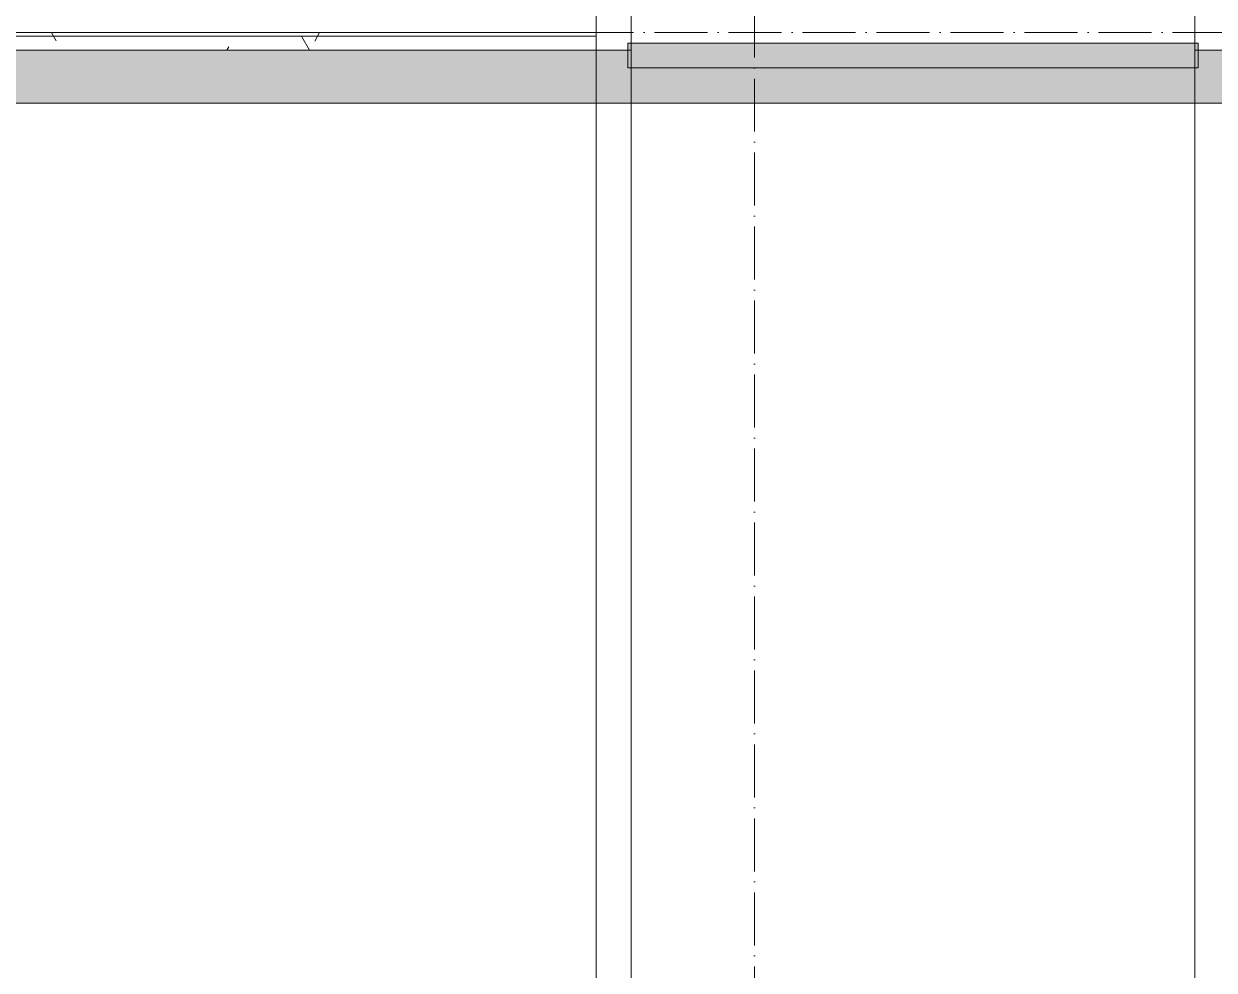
# Model space of a CAD drawing. Header units: millimetres. Extents: x -7075 to 54747, y -13937 to 93540.
# Drawn here: x 35675 to 39055, y 83938 to 86625 of the extents above; entities that cross this region are included whole.
import ezdxf

# ---------------------------------------------------------------- set-up
doc = ezdxf.new("R2010")
doc.units = ezdxf.units.MM
doc.linetypes.add('Grid Line', pattern=[4.2, 3, -0.6, 0, -0.6])
for name, color, linetype, lineweight in [('A-FLOR-MCUT', 3, 'Continuous', 9), ('NET CAT', 3, 'Continuous', 5), ('NET-CAT', 3, 'Continuous', 15), ('NET-THAY', 2, 'Continuous', 9), ('TRUC', 225, 'Continuous', 5)]:
    doc.layers.add(name, color=color, linetype=linetype, lineweight=lineweight)
pattern_1 = [(0, (19236.3, 39800), (812.8, 203.2), [67.056, -542.544, 67.056, -542.544, -3251.2]), (0, (19236.3, 39800), (812.8, 203.2), [-1219.2, 67.056, -1152.144, 67.056, -542.544, -1422.4]), (0, (19236.3, 39800), (812.8, 203.2), [-3048, 67.056, -339.344, 67.056, -948.944]), (120, (19541.1, 39901.6), (-582.3764, 602.30545), [67.056, -542.544, 67.056, -3793.744]), (120, (19541.1, 39901.6), (-582.3764, 602.30545), [-676.656, -542.544, 67.056, -1152.144, -2032]), (120, (19541.1, 39901.6), (-582.3764, 602.30545), [-2438.4, 67.056, -542.544, 67.056, -1355.344]), (120, (19541.1, 39901.6), (-582.3764, 602.30545), [-3115.056, -339.344, 67.056, -948.944]), (240, (19642.7, 40308), (-230.4236, -805.50545), [67.056, -542.544, 67.056, -3793.744]), (240, (19642.7, 40308), (-230.4236, -805.50545), [-676.656, -542.544, 67.056, -1152.144, -2032]), (240, (19642.7, 40308), (-230.4236, -805.50545), [-2438.4, 67.056, -542.544, 67.056, -1355.344]), (240, (19642.7, 40308), (-230.4236, -805.50545), [-3115.056, -339.344, 67.056, -948.944])]

msp = doc.modelspace()

# ---------------------------------------------------------------- hatches: boundary and pattern name
at = {"layer": 'NET CAT'}
h = msp.add_hatch(dxfattribs=at)
h.set_pattern_fill('FP_4', color=10, style=0, pattern_type=2)
h.set_pattern_definition(pattern_1)
h.paths.add_polyline_path([(34749.9, 86590), (37299.9, 86590), (37299.9, 86600), (34749.9, 86600)], flags=0)
h = msp.add_hatch(dxfattribs=at)
h.set_pattern_fill('FP_4', color=10, style=0, pattern_type=2)
h.set_pattern_definition(pattern_1)
h.paths.add_polyline_path([(34749.9, 86550), (37299.9, 86550), (37299.9, 86590), (34749.9, 86590)], flags=0)
at = {"layer": 'NET CAT', "lineweight": 9}
h = msp.add_hatch(color=7, dxfattribs=at)
h.paths.add_polyline_path([(-0.1, 86400), (4399.9, 86400), (4399.9, 86550), (-0.1, 86550)], flags=0)
h.paths.add_polyline_path([(42599.9, 86400), (42599.9, 86550), (38999.9, 86550), (38999.9, 86400), (42299.9, 86400)], flags=0)
h.paths.add_polyline_path([(9649.9, 86400), (11599.9, 86400), (11599.9, 86550), (9649.9, 86550)], flags=0)
h.paths.add_polyline_path([(36906.2, 86400), (37399.9, 86400), (37399.9, 86550), (34649.9, 86550), (34649.9, 86400)], flags=0)
h.paths.add_polyline_path([(31299.9, 86400), (33004.9, 86400), (33004.9, 86550), (30999.9, 86550), (30999.9, 86400)], flags=0)
at = {"layer": 'NET-THAY'}
for points in [[(37390, 86500), (39009.7, 86500), (39009.7, 86570), (37390, 86570)], [(38508.4, 86400), (38999.9, 86400), (38999.9, 86500), (37399.9, 86500), (37399.9, 86400)]]:
    msp.add_hatch(color=7, dxfattribs=at).paths.add_polyline_path(points, flags=0)

# ---------------------------------------------------------------- linework, layer by layer
at = {"layer": 'A-FLOR-MCUT'}
msp.add_line((37299.9, 86590), (34749.9, 86590), dxfattribs=at)
at = {"layer": 'NET-CAT'}
for p, q in [((37299.9, 86550), (37299.9, 91850)), ((37399.9, 86550), (37399.9, 91850)), ((38999.9, 91850), (38999.9, 86550)), ((37299.9, 86600), (34749.9, 86600)), ((39009.7, 86570), (37390, 86570)), ((37390, 86570), (37390, 86500)), ((39009.7, 86500), (39009.7, 86570)), ((37399.9, 86550), (31299.9, 86550)), ((37399.9, 86550), (34649.9, 86550)), ((37299.9, 86550), (37299.9, 81250)), ((37399.9, 86400), (37399.9, 86550)), ((37399.9, 81250), (37399.9, 86550)), ((42599.9, 86550), (38999.9, 86550)), ((38999.9, 86550), (38999.9, 86400)), ((38999.9, 86550), (38999.9, 81250)), ((38999.9, 86550), (42399.9, 86550)), ((37390, 86500), (39009.7, 86500)), ((38999.9, 86500), (37399.9, 86500)), ((34649.9, 86400), (37399.9, 86400)), ((37399.9, 86400), (38999.9, 86400)), ((38999.9, 86400), (42299.9, 86400))]:
    msp.add_line(p, q, dxfattribs=at)
at = {"layer": 'TRUC', "linetype": 'Grid Line', "ltscale": 50}
for p, q in [((37749.9, -10536.9), (37749.9, 93540.4)), ((-7075.1, 86600), (51521, 86600))]:
    msp.add_line(p, q, dxfattribs=at)

doc.saveas('drawing.dxf')
